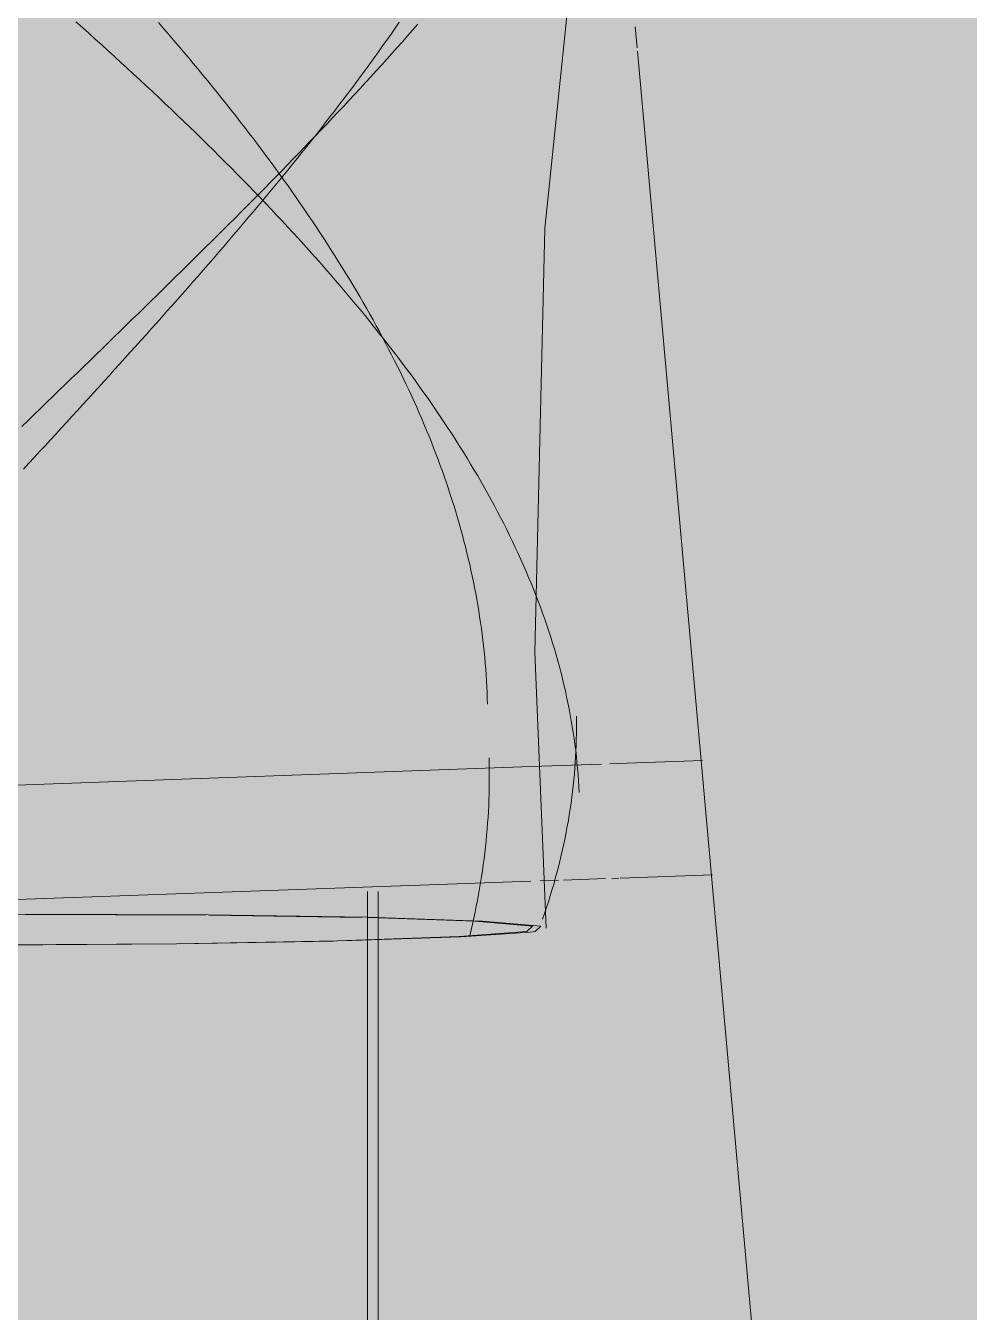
# Model space of a CAD drawing. Header units: inches. Extents: x -2804 to 58974, y -36095 to 66.
# Drawn here: x -2803.5151 to -2803.50911, y 60.03254 to 60.04071 of the extents above; entities that cross this region are included whole.
import ezdxf

# ---------------------------------------------------------------- set-up
doc = ezdxf.new("R2010")
doc.units = ezdxf.units.IN
doc.header["$MEASUREMENT"] = 0
for name, color, linetype, lineweight in [('A-GLAZ-CURT', 52, 'Continuous', 9), ('A-WALL-PATT', 111, 'Continuous', 13), ('L-SITE-WALL', 31, 'Continuous', 13), ('Q-SPCQ', 91, 'Continuous', 9), ('S-BEAM', 12, 'Continuous', 9)]:
    doc.layers.add(name, color=color, linetype=linetype, lineweight=lineweight)

# ---------------------------------------------------------------- blocks, each defined once
blk = doc.blocks.new('FP_9-Entrance - Xcel')
at = {"layer": 'Q-SPCQ'}
for p, q in [((-2803.5147779, 60.040739), (-2803.5147365, 60.040702)), ((-2803.5147365, 60.040702), (-2803.5146953, 60.0406651)), ((-2803.5146953, 60.0406651), (-2803.5146543, 60.0406281)), ((-2803.5146543, 60.0406281), (-2803.5146133, 60.0405911)), ((-2803.5146133, 60.0405911), (-2803.5145725, 60.0405541)), ((-2803.5127047, 60.0406119), (-2803.5127376, 60.0405748)), ((-2803.5145725, 60.0405541), (-2803.5145319, 60.0405171)), ((-2803.5145319, 60.0405171), (-2803.5144914, 60.0404801)), ((-2803.5127708, 60.0405378), (-2803.5128041, 60.0405006)), ((-2803.5127376, 60.0405748), (-2803.5127708, 60.0405378)), ((-2803.5144914, 60.0404801), (-2803.5144511, 60.040443)), ((-2803.5144511, 60.040443), (-2803.5144109, 60.0404059)), ((-2803.5128713, 60.0404264), (-2803.5129052, 60.0403892)), ((-2803.5128376, 60.0404635), (-2803.5128713, 60.0404264)), ((-2803.5128041, 60.0405006), (-2803.5128376, 60.0404635)), ((-2803.5144109, 60.0404059), (-2803.5143709, 60.0403688)), ((-2803.5143709, 60.0403688), (-2803.514331, 60.0403317)), ((-2803.5129393, 60.040352), (-2803.5129736, 60.0403148)), ((-2803.5129052, 60.0403892), (-2803.5129393, 60.040352)), ((-2803.514331, 60.0403317), (-2803.5142913, 60.0402946)), ((-2803.5142913, 60.0402946), (-2803.5142518, 60.0402575)), ((-2803.5130081, 60.0402776), (-2803.5130427, 60.0402404)), ((-2803.5129736, 60.0403148), (-2803.5130081, 60.0402776)), ((-2803.5142518, 60.0402575), (-2803.5142125, 60.0402203)), ((-2803.5142125, 60.0402203), (-2803.5141734, 60.0401831)), ((-2803.5141734, 60.0401831), (-2803.5141344, 60.0401459)), ((-2803.5130775, 60.0402032), (-2803.5131125, 60.0401659)), ((-2803.5130427, 60.0402404), (-2803.5130775, 60.0402032)), ((-2803.5141344, 60.0401459), (-2803.5140956, 60.0401087)), ((-2803.5140956, 60.0401087), (-2803.5140571, 60.0400715)), ((-2803.5131476, 60.0401286), (-2803.5131829, 60.0400913)), ((-2803.5131125, 60.0401659), (-2803.5131476, 60.0401286)), ((-2803.5140571, 60.0400715), (-2803.5140187, 60.0400343)), ((-2803.5140187, 60.0400343), (-2803.5139805, 60.039997)), ((-2803.513254, 60.0400167), (-2803.5132898, 60.0399793)), ((-2803.5132184, 60.040054), (-2803.513254, 60.0400167)), ((-2803.5131829, 60.0400913), (-2803.5132184, 60.040054)), ((-2803.5139805, 60.039997), (-2803.5139425, 60.0399597)), ((-2803.5139425, 60.0399597), (-2803.5139047, 60.0399224)), ((-2803.5133257, 60.0399419), (-2803.5133618, 60.0399045)), ((-2803.5132898, 60.0399793), (-2803.5133257, 60.0399419)), ((-2803.5139047, 60.0399224), (-2803.5138671, 60.0398851)), ((-2803.5138671, 60.0398851), (-2803.5138298, 60.0398478)), ((-2803.513398, 60.0398671), (-2803.5134344, 60.0398297)), ((-2803.5133618, 60.0399045), (-2803.513398, 60.0398671)), ((-2803.5138298, 60.0398478), (-2803.5137926, 60.0398105)), ((-2803.5137926, 60.0398105), (-2803.5137557, 60.0397731)), ((-2803.5137557, 60.0397731), (-2803.513719, 60.0397358)), ((-2803.5134709, 60.0397923), (-2803.5135075, 60.0397548)), ((-2803.5134344, 60.0398297), (-2803.5134709, 60.0397923)), ((-2803.513719, 60.0397358), (-2803.5136825, 60.0396984)), ((-2803.5136825, 60.0396984), (-2803.5136462, 60.039661)), ((-2803.5135442, 60.0397174), (-2803.5135811, 60.0396799)), ((-2803.5135075, 60.0397548), (-2803.5135442, 60.0397174)), ((-2803.5136181, 60.0396424), (-2803.5136552, 60.0396049)), ((-2803.5136462, 60.039661), (-2803.5136102, 60.0396236)), ((-2803.5135811, 60.0396799), (-2803.5136181, 60.0396424)), ((-2803.5136102, 60.0396236), (-2803.5135744, 60.0395862)), ((-2803.5137298, 60.0395298), (-2803.5137672, 60.0394922)), ((-2803.5136925, 60.0395673), (-2803.5137298, 60.0395298)), ((-2803.5136552, 60.0396049), (-2803.5136925, 60.0395673)), ((-2803.5135744, 60.0395862), (-2803.5135388, 60.0395488)), ((-2803.5135388, 60.0395488), (-2803.5135035, 60.0395113)), ((-2803.5138048, 60.0394546), (-2803.5138425, 60.039417)), ((-2803.5137672, 60.0394922), (-2803.5138048, 60.0394546)), ((-2803.5135035, 60.0395113), (-2803.5134684, 60.0394739)), ((-2803.5134684, 60.0394739), (-2803.5134335, 60.0394364)), ((-2803.5138802, 60.0393794), (-2803.5139181, 60.0393418)), ((-2803.5138425, 60.039417), (-2803.5138802, 60.0393794)), ((-2803.5134335, 60.0394364), (-2803.5133989, 60.0393989)), ((-2803.5133989, 60.0393989), (-2803.5133646, 60.0393614)), ((-2803.5133646, 60.0393614), (-2803.5133305, 60.0393239)), ((-2803.513956, 60.0393042), (-2803.513994, 60.0392665)), ((-2803.5139181, 60.0393418), (-2803.513956, 60.0393042)), ((-2803.5133305, 60.0393239), (-2803.5132966, 60.0392864)), ((-2803.5132966, 60.0392864), (-2803.5132631, 60.0392488)), ((-2803.5140321, 60.0392288), (-2803.5140703, 60.0391911)), ((-2803.513994, 60.0392665), (-2803.5140321, 60.0392288)), ((-2803.5132631, 60.0392488), (-2803.5132297, 60.0392113)), ((-2803.5132297, 60.0392113), (-2803.5131967, 60.0391737)), ((-2803.5141086, 60.0391534), (-2803.514147, 60.0391157)), ((-2803.5140703, 60.0391911), (-2803.5141086, 60.0391534)), ((-2803.5131967, 60.0391737), (-2803.5131639, 60.0391362)), ((-2803.5131639, 60.0391362), (-2803.5131314, 60.0390986)), ((-2803.5142239, 60.0390402), (-2803.5142624, 60.0390025)), ((-2803.5141854, 60.039078), (-2803.5142239, 60.0390402)), ((-2803.514147, 60.0391157), (-2803.5141854, 60.039078)), ((-2803.5131314, 60.0390986), (-2803.5130991, 60.039061)), ((-2803.5130991, 60.039061), (-2803.5130672, 60.0390234)), ((-2803.514301, 60.0389647), (-2803.5143397, 60.0389269)), ((-2803.5142624, 60.0390025), (-2803.514301, 60.0389647)), ((-2803.5130672, 60.0390234), (-2803.5130355, 60.0389858)), ((-2803.5130355, 60.0389858), (-2803.5130041, 60.0389481)), ((-2803.5143784, 60.0388891), (-2803.5144172, 60.0388512)), ((-2803.5143397, 60.0389269), (-2803.5143784, 60.0388891)), ((-2803.5130041, 60.0389481), (-2803.5129729, 60.0389105)), ((-2803.5129729, 60.0389105), (-2803.5129421, 60.0388728)), ((-2803.5129421, 60.0388728), (-2803.5129116, 60.0388352)), ((-2803.514456, 60.0388134), (-2803.5144949, 60.0387756)), ((-2803.5144172, 60.0388512), (-2803.514456, 60.0388134)), ((-2803.5129116, 60.0388352), (-2803.5128813, 60.0387975)), ((-2803.5128813, 60.0387975), (-2803.5128513, 60.0387598)), ((-2803.5145338, 60.0387377), (-2803.5145727, 60.0386998)), ((-2803.5144949, 60.0387756), (-2803.5145338, 60.0387377)), ((-2803.5128513, 60.0387598), (-2803.5128216, 60.0387221)), ((-2803.5128216, 60.0387221), (-2803.5127923, 60.0386844)), ((-2803.5146117, 60.0386619), (-2803.5146507, 60.038624)), ((-2803.5145727, 60.0386998), (-2803.5146117, 60.0386619)), ((-2803.5147288, 60.0385481), (-2803.5147679, 60.0385102)), ((-2803.5146897, 60.0385861), (-2803.5147288, 60.0385481)), ((-2803.5146507, 60.038624), (-2803.5146897, 60.0385861)), ((-2803.514807, 60.0384722), (-2803.5148461, 60.0384342)), ((-2803.5147679, 60.0385102), (-2803.514807, 60.0384722)), ((-2803.5148852, 60.0383962), (-2803.5149243, 60.0383582)), ((-2803.5148461, 60.0384342), (-2803.5148852, 60.0383962)), ((-2803.5149635, 60.0383202), (-2803.5150026, 60.0382822)), ((-2803.5149243, 60.0383582), (-2803.5149635, 60.0383202)), ((-2803.5150417, 60.0382441), (-2803.5150808, 60.0382061)), ((-2803.5150026, 60.0382822), (-2803.5150417, 60.0382441)), ((-2803.5150808, 60.0382061), (-2803.51512, 60.038168))]:
    blk.add_line(p, q, dxfattribs=at)
blk = doc.blocks.new('FP_10-Entrance - Xcel')
at = {"layer": 'Q-SPCQ'}
for p, q in [((-2803.5126396, 60.0406858), (-2803.512672, 60.0406489)), ((-2803.5126074, 60.0407227), (-2803.5126396, 60.0406858)), ((-2803.512672, 60.0406489), (-2803.5127046, 60.0406119)), ((-2803.5127922, 60.0386844), (-2803.5127632, 60.0386468)), ((-2803.5127632, 60.0386468), (-2803.5127344, 60.0386091)), ((-2803.5127344, 60.0386091), (-2803.512706, 60.0385715)), ((-2803.512706, 60.0385715), (-2803.5126779, 60.0385338)), ((-2803.5126779, 60.0385338), (-2803.5126501, 60.0384961)), ((-2803.5126501, 60.0384961), (-2803.5126226, 60.0384584)), ((-2803.5126226, 60.0384584), (-2803.5125955, 60.0384207)), ((-2803.5125955, 60.0384207), (-2803.5125686, 60.038383)), ((-2803.5125686, 60.038383), (-2803.5125421, 60.0383453)), ((-2803.5125421, 60.0383453), (-2803.5125158, 60.0383076)), ((-2803.5125158, 60.0383076), (-2803.5124899, 60.0382699)), ((-2803.5124899, 60.0382699), (-2803.5124644, 60.0382321)), ((-2803.5124644, 60.0382321), (-2803.5124391, 60.0381944)), ((-2803.5124391, 60.0381944), (-2803.5124142, 60.0381566)), ((-2803.5124142, 60.0381566), (-2803.5123896, 60.0381189)), ((-2803.5123896, 60.0381189), (-2803.5123654, 60.0380811)), ((-2803.5123654, 60.0380811), (-2803.5123414, 60.0380433)), ((-2803.5123414, 60.0380433), (-2803.5123179, 60.0380055)), ((-2803.5123179, 60.0380055), (-2803.5122946, 60.0379677)), ((-2803.5122946, 60.0379677), (-2803.5122717, 60.0379299)), ((-2803.5122717, 60.0379299), (-2803.5122491, 60.0378921)), ((-2803.5122491, 60.0378921), (-2803.5122269, 60.0378543)), ((-2803.5122269, 60.0378543), (-2803.512205, 60.0378165)), ((-2803.512205, 60.0378165), (-2803.5121835, 60.0377787)), ((-2803.5121835, 60.0377787), (-2803.5121623, 60.0377408)), ((-2803.5121623, 60.0377408), (-2803.5121415, 60.037703)), ((-2803.5121415, 60.037703), (-2803.512121, 60.0376652)), ((-2803.512121, 60.0376652), (-2803.5121009, 60.0376273)), ((-2803.5121009, 60.0376273), (-2803.5120812, 60.0375895)), ((-2803.5120812, 60.0375895), (-2803.5120618, 60.0375516)), ((-2803.5120618, 60.0375516), (-2803.5120427, 60.0375137)), ((-2803.5120427, 60.0375137), (-2803.5120241, 60.0374759)), ((-2803.5120241, 60.0374759), (-2803.5120057, 60.037438)), ((-2803.5120057, 60.037438), (-2803.5119878, 60.0374001)), ((-2803.5119878, 60.0374001), (-2803.5119702, 60.0373622)), ((-2803.5119702, 60.0373622), (-2803.511953, 60.0373243)), ((-2803.511953, 60.0373243), (-2803.5119361, 60.0372864)), ((-2803.5119361, 60.0372864), (-2803.5119197, 60.0372485)), ((-2803.5119197, 60.0372485), (-2803.5119036, 60.0372106)), ((-2803.5119036, 60.0372106), (-2803.5118878, 60.0371727)), ((-2803.5118878, 60.0371727), (-2803.5118725, 60.0371348)), ((-2803.5118725, 60.0371348), (-2803.5118575, 60.0370969)), ((-2803.5118575, 60.0370969), (-2803.5118429, 60.037059)), ((-2803.5118429, 60.037059), (-2803.5118287, 60.0370211)), ((-2803.5118287, 60.0370211), (-2803.5118149, 60.0369832)), ((-2803.5118149, 60.0369832), (-2803.5118014, 60.0369452)), ((-2803.5118014, 60.0369452), (-2803.5117884, 60.0369073)), ((-2803.5117884, 60.0369073), (-2803.5117757, 60.0368694)), ((-2803.5117757, 60.0368694), (-2803.5117634, 60.0368314)), ((-2803.5117634, 60.0368314), (-2803.5117515, 60.0367935)), ((-2803.5117515, 60.0367935), (-2803.51174, 60.0367556)), ((-2803.51174, 60.0367556), (-2803.5117288, 60.0367176)), ((-2803.5117288, 60.0367176), (-2803.5117181, 60.0366797)), ((-2803.5117181, 60.0366797), (-2803.5117077, 60.0366418)), ((-2803.5117077, 60.0366418), (-2803.5116978, 60.0366038)), ((-2803.5116978, 60.0366038), (-2803.5116882, 60.0365659)), ((-2803.5116882, 60.0365659), (-2803.5116791, 60.0365279)), ((-2803.5116791, 60.0365279), (-2803.5116703, 60.03649)), ((-2803.5116703, 60.03649), (-2803.5116619, 60.036452)), ((-2803.5116619, 60.036452), (-2803.511654, 60.0364141)), ((-2803.511654, 60.0364141), (-2803.5116464, 60.0363761)), ((-2803.5116464, 60.0363761), (-2803.5116392, 60.0363382)), ((-2803.5116392, 60.0363382), (-2803.5116325, 60.0363002)), ((-2803.5116325, 60.0363002), (-2803.5116261, 60.0362623)), ((-2803.5116261, 60.0362623), (-2803.5116201, 60.0362243)), ((-2803.5116001, 60.036329), (-2803.5115997, 60.0362922)), ((-2803.5115997, 60.0362922), (-2803.5115996, 60.0362554)), ((-2803.5116201, 60.0362243), (-2803.5116146, 60.0361864)), ((-2803.5116146, 60.0361864), (-2803.5116094, 60.0361485)), ((-2803.5116007, 60.0361818), (-2803.5116018, 60.036145)), ((-2803.5116, 60.0362186), (-2803.5116007, 60.0361818)), ((-2803.5115996, 60.0362554), (-2803.5116, 60.0362186)), ((-2803.5116094, 60.0361485), (-2803.5116047, 60.0361105)), ((-2803.5116033, 60.0361082), (-2803.5116051, 60.0360714)), ((-2803.5116047, 60.0361105), (-2803.5116003, 60.0360726)), ((-2803.5116018, 60.036145), (-2803.5116033, 60.0361082)), ((-2803.5116074, 60.0360346), (-2803.51161, 60.0359978)), ((-2803.5116051, 60.0360714), (-2803.5116074, 60.0360346)), ((-2803.5116003, 60.0360726), (-2803.5115964, 60.0360346)), ((-2803.5115964, 60.0360346), (-2803.5115929, 60.0359967)), ((-2803.5116131, 60.035961), (-2803.5116165, 60.0359242)), ((-2803.51161, 60.0359978), (-2803.5116131, 60.035961)), ((-2803.5115929, 60.0359967), (-2803.5115898, 60.0359587)), ((-2803.5115898, 60.0359587), (-2803.5115871, 60.0359208)), ((-2803.5116245, 60.0358505), (-2803.5116291, 60.0358137)), ((-2803.5116203, 60.0358874), (-2803.5116245, 60.0358505)), ((-2803.5116165, 60.0359242), (-2803.5116203, 60.0358874)), ((-2803.5115871, 60.0359208), (-2803.5115848, 60.0358829)), ((-2803.5115848, 60.0358829), (-2803.5115829, 60.0358449)), ((-2803.511634, 60.0357769), (-2803.5116394, 60.0357401)), ((-2803.5116291, 60.0358137), (-2803.511634, 60.0357769)), ((-2803.5116451, 60.0357032), (-2803.5116513, 60.0356664)), ((-2803.5116394, 60.0357401), (-2803.5116451, 60.0357032)), ((-2803.5116578, 60.0356296), (-2803.5116647, 60.0355927)), ((-2803.5116513, 60.0356664), (-2803.5116578, 60.0356296)), ((-2803.511672, 60.0355559), (-2803.5116797, 60.035519)), ((-2803.5116647, 60.0355927), (-2803.511672, 60.0355559)), ((-2803.5116962, 60.0354454), (-2803.511705, 60.0354085)), ((-2803.5116877, 60.0354822), (-2803.5116962, 60.0354454)), ((-2803.5116797, 60.035519), (-2803.5116877, 60.0354822)), ((-2803.5117143, 60.0353716), (-2803.5117239, 60.0353348)), ((-2803.511705, 60.0354085), (-2803.5117143, 60.0353716)), ((-2803.5117339, 60.0352979), (-2803.5117443, 60.0352611)), ((-2803.5117239, 60.0353348), (-2803.5117339, 60.0352979)), ((-2803.5117551, 60.0352242), (-2803.5117662, 60.0351873)), ((-2803.5117443, 60.0352611), (-2803.5117551, 60.0352242)), ((-2803.5117897, 60.0351136), (-2803.5118021, 60.0350767)), ((-2803.5117778, 60.0351505), (-2803.5117897, 60.0351136)), ((-2803.5117662, 60.0351873), (-2803.5117778, 60.0351505)), ((-2803.5118021, 60.0350767), (-2803.5118148, 60.0350398))]:
    blk.add_line(p, q, dxfattribs=at)
blk.add_polyline3d([(-2803.5110328, 60.044752, 0), (-2803.5115226, 60.0421036, 0), (-2803.5118006, 60.0394257, 0), (-2803.511865, 60.0367349, 0), (-2803.5117918, 60.0349822, 0)], dxfattribs=at)
blk = doc.blocks.new('FP_12-Entrance - Xcel')
at = {"layer": 'Q-SPCQ'}
for p, q in [((-2803.5142527, 60.0407333), (-2803.5142206, 60.0406962)), ((-2803.5142206, 60.0406962), (-2803.5141888, 60.0406591)), ((-2803.5127509, 60.0406975), (-2803.5127771, 60.0406598)), ((-2803.512725, 60.0407351), (-2803.5127509, 60.0406975)), ((-2803.5141888, 60.0406591), (-2803.5141571, 60.040622)), ((-2803.5141571, 60.040622), (-2803.5141256, 60.0405849)), ((-2803.5128035, 60.0406222), (-2803.5128301, 60.0405846)), ((-2803.5127771, 60.0406598), (-2803.5128035, 60.0406222)), ((-2803.5141256, 60.0405849), (-2803.5140943, 60.0405478)), ((-2803.5140943, 60.0405478), (-2803.5140632, 60.0405108)), ((-2803.5140632, 60.0405108), (-2803.5140322, 60.0404737)), ((-2803.512884, 60.0405094), (-2803.5129112, 60.0404718)), ((-2803.5128569, 60.040547), (-2803.512884, 60.0405094)), ((-2803.5128301, 60.0405846), (-2803.5128569, 60.040547)), ((-2803.5140322, 60.0404737), (-2803.5140015, 60.0404366)), ((-2803.5140015, 60.0404366), (-2803.513971, 60.0403995)), ((-2803.5129386, 60.0404342), (-2803.5129663, 60.0403966)), ((-2803.5129112, 60.0404718), (-2803.5129386, 60.0404342)), ((-2803.513971, 60.0403995), (-2803.5139407, 60.0403625)), ((-2803.5139407, 60.0403625), (-2803.5139105, 60.0403254)), ((-2803.5129941, 60.040359), (-2803.5130221, 60.0403214)), ((-2803.5129663, 60.0403966), (-2803.5129941, 60.040359)), ((-2803.5139105, 60.0403254), (-2803.5138806, 60.0402884)), ((-2803.5138806, 60.0402884), (-2803.5138509, 60.0402513)), ((-2803.5130503, 60.0402839), (-2803.5130788, 60.0402463)), ((-2803.5130221, 60.0403214), (-2803.5130503, 60.0402839)), ((-2803.5138509, 60.0402513), (-2803.5138214, 60.0402142)), ((-2803.5138214, 60.0402142), (-2803.5137921, 60.0401772)), ((-2803.5131073, 60.0402088), (-2803.5131361, 60.0401712)), ((-2803.5130788, 60.0402463), (-2803.5131073, 60.0402088)), ((-2803.5137921, 60.0401772), (-2803.513763, 60.0401402)), ((-2803.513763, 60.0401402), (-2803.5137341, 60.0401031)), ((-2803.5137341, 60.0401031), (-2803.5137054, 60.0400661)), ((-2803.5131651, 60.0401337), (-2803.5131942, 60.0400962)), ((-2803.5131361, 60.0401712), (-2803.5131651, 60.0401337)), ((-2803.5137054, 60.0400661), (-2803.513677, 60.040029)), ((-2803.513677, 60.040029), (-2803.5136488, 60.039992)), ((-2803.5132529, 60.0400211), (-2803.5132826, 60.0399836)), ((-2803.5132235, 60.0400586), (-2803.5132529, 60.0400211)), ((-2803.5131942, 60.0400962), (-2803.5132235, 60.0400586)), ((-2803.5136488, 60.039992), (-2803.5136208, 60.039955)), ((-2803.5136208, 60.039955), (-2803.513593, 60.0399179)), ((-2803.5133124, 60.0399461), (-2803.5133423, 60.0399087)), ((-2803.5132826, 60.0399836), (-2803.5133124, 60.0399461)), ((-2803.513593, 60.0399179), (-2803.5135654, 60.0398809)), ((-2803.5135654, 60.0398809), (-2803.5135381, 60.0398439)), ((-2803.5133724, 60.0398712), (-2803.5134027, 60.0398337)), ((-2803.5133423, 60.0399087), (-2803.5133724, 60.0398712)), ((-2803.5135381, 60.0398439), (-2803.513511, 60.0398069)), ((-2803.513511, 60.0398069), (-2803.5134841, 60.0397699)), ((-2803.5134841, 60.0397699), (-2803.5134575, 60.0397328)), ((-2803.5134331, 60.0397962), (-2803.5134636, 60.0397588)), ((-2803.5134027, 60.0398337), (-2803.5134331, 60.0397962)), ((-2803.5134943, 60.0397214), (-2803.5135252, 60.0396839)), ((-2803.5134636, 60.0397588), (-2803.5134943, 60.0397214)), ((-2803.5134575, 60.0397328), (-2803.513431, 60.0396958)), ((-2803.513431, 60.0396958), (-2803.5134049, 60.0396588)), ((-2803.5135872, 60.0396091), (-2803.5136185, 60.0395717)), ((-2803.5135561, 60.0396465), (-2803.5135872, 60.0396091)), ((-2803.5135252, 60.0396839), (-2803.5135561, 60.0396465)), ((-2803.5134049, 60.0396588), (-2803.5133789, 60.0396218)), ((-2803.5133789, 60.0396218), (-2803.5133532, 60.0395848)), ((-2803.5136498, 60.0395343), (-2803.5136813, 60.0394969)), ((-2803.5136185, 60.0395717), (-2803.5136498, 60.0395343)), ((-2803.5133532, 60.0395848), (-2803.5133278, 60.0395478)), ((-2803.5133278, 60.0395478), (-2803.5133025, 60.0395108)), ((-2803.5137129, 60.0394595), (-2803.5137447, 60.0394221)), ((-2803.5136813, 60.0394969), (-2803.5137129, 60.0394595)), ((-2803.5133025, 60.0395108), (-2803.5132775, 60.0394738)), ((-2803.5132775, 60.0394738), (-2803.5132528, 60.0394368)), ((-2803.5137765, 60.0393848), (-2803.5138085, 60.0393474)), ((-2803.5137447, 60.0394221), (-2803.5137765, 60.0393848)), ((-2803.5132528, 60.0394368), (-2803.5132283, 60.0393998)), ((-2803.5132283, 60.0393998), (-2803.5132041, 60.0393628)), ((-2803.5132041, 60.0393628), (-2803.5131801, 60.0393258)), ((-2803.5138405, 60.0393101), (-2803.5138727, 60.0392728)), ((-2803.5138085, 60.0393474), (-2803.5138405, 60.0393101)), ((-2803.5131801, 60.0393258), (-2803.5131563, 60.0392889)), ((-2803.5131563, 60.0392889), (-2803.5131328, 60.0392519)), ((-2803.5139374, 60.0391981), (-2803.5139698, 60.0391608)), ((-2803.513905, 60.0392354), (-2803.5139374, 60.0391981)), ((-2803.5138727, 60.0392728), (-2803.513905, 60.0392354)), ((-2803.5131328, 60.0392519), (-2803.5131096, 60.0392149)), ((-2803.5131096, 60.0392149), (-2803.5130866, 60.0391779)), ((-2803.5140024, 60.0391235), (-2803.514035, 60.0390862)), ((-2803.5139698, 60.0391608), (-2803.5140024, 60.0391235)), ((-2803.5130866, 60.0391779), (-2803.5130638, 60.0391409)), ((-2803.5130638, 60.0391409), (-2803.5130413, 60.0391039)), ((-2803.5140678, 60.0390489), (-2803.5141006, 60.0390117)), ((-2803.514035, 60.0390862), (-2803.5140678, 60.0390489)), ((-2803.5130413, 60.0391039), (-2803.5130191, 60.039067)), ((-2803.5130191, 60.039067), (-2803.5129972, 60.03903)), ((-2803.5141335, 60.0389744), (-2803.5141665, 60.0389372)), ((-2803.5141006, 60.0390117), (-2803.5141335, 60.0389744)), ((-2803.5129972, 60.03903), (-2803.5129754, 60.038993)), ((-2803.5129754, 60.038993), (-2803.512954, 60.038956)), ((-2803.512954, 60.038956), (-2803.5129328, 60.0389191)), ((-2803.5141995, 60.0388999), (-2803.5142327, 60.0388627)), ((-2803.5141665, 60.0389372), (-2803.5141995, 60.0388999)), ((-2803.5129328, 60.0389191), (-2803.5129119, 60.0388821)), ((-2803.5129119, 60.0388821), (-2803.5128912, 60.0388451)), ((-2803.5142659, 60.0388255), (-2803.5142991, 60.0387883)), ((-2803.5142327, 60.0388627), (-2803.5142659, 60.0388255)), ((-2803.5128912, 60.0388451), (-2803.5128709, 60.0388082)), ((-2803.5128709, 60.0388082), (-2803.5128507, 60.0387712)), ((-2803.5143659, 60.0387139), (-2803.5143993, 60.0386767)), ((-2803.5143325, 60.038751), (-2803.5143659, 60.0387139)), ((-2803.5142991, 60.0387883), (-2803.5143325, 60.038751)), ((-2803.5128507, 60.0387712), (-2803.5128309, 60.0387342)), ((-2803.5128309, 60.0387342), (-2803.5128113, 60.0386973)), ((-2803.5144328, 60.0386395), (-2803.5144664, 60.0386023)), ((-2803.5143993, 60.0386767), (-2803.5144328, 60.0386395)), ((-2803.5128113, 60.0386973), (-2803.512792, 60.0386603)), ((-2803.512792, 60.0386603), (-2803.512773, 60.0386233)), ((-2803.5144999, 60.0385652), (-2803.5145336, 60.038528)), ((-2803.5144664, 60.0386023), (-2803.5144999, 60.0385652)), ((-2803.512773, 60.0386233), (-2803.5127542, 60.0385864)), ((-2803.5127542, 60.0385864), (-2803.5127357, 60.0385494)), ((-2803.5127357, 60.0385494), (-2803.5127175, 60.0385125)), ((-2803.5145673, 60.0384909), (-2803.514601, 60.0384538)), ((-2803.5145336, 60.038528), (-2803.5145673, 60.0384909)), ((-2803.5127175, 60.0385125), (-2803.5126996, 60.0384755)), ((-2803.5126996, 60.0384755), (-2803.5126819, 60.0384385)), ((-2803.5146348, 60.0384167), (-2803.5146685, 60.0383796)), ((-2803.514601, 60.0384538), (-2803.5146348, 60.0384167)), ((-2803.5126819, 60.0384385), (-2803.5126645, 60.0384016)), ((-2803.5126645, 60.0384016), (-2803.5126474, 60.0383646)), ((-2803.5147362, 60.0383054), (-2803.5147701, 60.0382683)), ((-2803.5147024, 60.0383425), (-2803.5147362, 60.0383054)), ((-2803.5146685, 60.0383796), (-2803.5147024, 60.0383425)), ((-2803.5126474, 60.0383646), (-2803.5126306, 60.0383277)), ((-2803.5126306, 60.0383277), (-2803.5126141, 60.0382907)), ((-2803.514804, 60.0382312), (-2803.5148379, 60.0381942)), ((-2803.5147701, 60.0382683), (-2803.514804, 60.0382312)), ((-2803.5126141, 60.0382907), (-2803.5125978, 60.0382538)), ((-2803.5125978, 60.0382538), (-2803.5125819, 60.0382168)), ((-2803.5148718, 60.0381571), (-2803.5149058, 60.0381201)), ((-2803.5148379, 60.0381942), (-2803.5148718, 60.0381571)), ((-2803.5125819, 60.0382168), (-2803.5125662, 60.0381799)), ((-2803.5125662, 60.0381799), (-2803.5125508, 60.0381429)), ((-2803.5125508, 60.0381429), (-2803.5125357, 60.038106)), ((-2803.5149397, 60.0380831), (-2803.5149737, 60.0380461)), ((-2803.5149058, 60.0381201), (-2803.5149397, 60.0380831)), ((-2803.5125357, 60.038106), (-2803.5125209, 60.038069)), ((-2803.5125209, 60.038069), (-2803.5125063, 60.0380321)), ((-2803.5150076, 60.038009), (-2803.5150416, 60.037972)), ((-2803.5149737, 60.0380461), (-2803.5150076, 60.038009)), ((-2803.5125063, 60.0380321), (-2803.5124921, 60.0379951)), ((-2803.5124921, 60.0379951), (-2803.5124782, 60.0379581)), ((-2803.5150755, 60.0379351), (-2803.5151095, 60.0378981)), ((-2803.5150416, 60.037972), (-2803.5150755, 60.0379351)), ((-2803.5124782, 60.0379581), (-2803.5124645, 60.0379212)), ((-2803.5124645, 60.0379212), (-2803.5124511, 60.0378842)), ((-2803.5124511, 60.0378842), (-2803.5124381, 60.0378473)), ((-2803.5124381, 60.0378473), (-2803.5124253, 60.0378103)), ((-2803.5124253, 60.0378103), (-2803.5124128, 60.0377734)), ((-2803.5124128, 60.0377734), (-2803.5124006, 60.0377364)), ((-2803.5124006, 60.0377364), (-2803.5123887, 60.0376995)), ((-2803.5123887, 60.0376995), (-2803.5123771, 60.0376625)), ((-2803.5123771, 60.0376625), (-2803.5123658, 60.0376256)), ((-2803.5123658, 60.0376256), (-2803.5123548, 60.0375886)), ((-2803.5123548, 60.0375886), (-2803.5123441, 60.0375517)), ((-2803.5123441, 60.0375517), (-2803.5123337, 60.0375147)), ((-2803.5123337, 60.0375147), (-2803.5123236, 60.0374778)), ((-2803.5123236, 60.0374778), (-2803.5123138, 60.0374408)), ((-2803.5123138, 60.0374408), (-2803.5123043, 60.0374039)), ((-2803.5123043, 60.0374039), (-2803.5122952, 60.0373669)), ((-2803.5122952, 60.0373669), (-2803.5122863, 60.03733)), ((-2803.5122863, 60.03733), (-2803.5122777, 60.037293)), ((-2803.5122777, 60.037293), (-2803.5122694, 60.0372561)), ((-2803.5122694, 60.0372561), (-2803.5122614, 60.0372191)), ((-2803.5122614, 60.0372191), (-2803.5122538, 60.0371822)), ((-2803.5122538, 60.0371822), (-2803.5122464, 60.0371452)), ((-2803.5122464, 60.0371452), (-2803.5122394, 60.0371083)), ((-2803.5122394, 60.0371083), (-2803.5122326, 60.0370713)), ((-2803.5122326, 60.0370713), (-2803.5122262, 60.0370343)), ((-2803.5122262, 60.0370343), (-2803.5122201, 60.0369974)), ((-2803.5122201, 60.0369974), (-2803.5122143, 60.0369604)), ((-2803.5122143, 60.0369604), (-2803.5122088, 60.0369235)), ((-2803.5122088, 60.0369235), (-2803.5122036, 60.0368865)), ((-2803.5122036, 60.0368865), (-2803.5121987, 60.0368495)), ((-2803.5121987, 60.0368495), (-2803.5121942, 60.0368126)), ((-2803.5121942, 60.0368126), (-2803.5121899, 60.0367756)), ((-2803.5121899, 60.0367756), (-2803.512186, 60.0367387)), ((-2803.512186, 60.0367387), (-2803.5121824, 60.0367017)), ((-2803.5121824, 60.0367017), (-2803.512179, 60.0366647)), ((-2803.512179, 60.0366647), (-2803.512176, 60.0366278)), ((-2803.512176, 60.0366278), (-2803.5121734, 60.0365908)), ((-2803.5121734, 60.0365908), (-2803.512171, 60.0365538)), ((-2803.512171, 60.0365538), (-2803.512169, 60.0365169)), ((-2803.512169, 60.0365169), (-2803.5121672, 60.0364799)), ((-2803.5121672, 60.0364799), (-2803.5121658, 60.0364429)), ((-2803.5121658, 60.0364429), (-2803.5121647, 60.0364059)), ((-2803.5121545, 60.0360637), (-2803.5121536, 60.036026)), ((-2803.5121536, 60.036026), (-2803.512153, 60.0359883)), ((-2803.512153, 60.0359883), (-2803.5121529, 60.0359506)), ((-2803.5121529, 60.0359506), (-2803.512153, 60.0359129)), ((-2803.5121535, 60.0358752), (-2803.5121543, 60.0358375)), ((-2803.512153, 60.0359129), (-2803.5121535, 60.0358752)), ((-2803.5121555, 60.0357998), (-2803.512157, 60.0357622)), ((-2803.5121543, 60.0358375), (-2803.5121555, 60.0357998)), ((-2803.5121611, 60.0356868), (-2803.5121636, 60.0356491)), ((-2803.5121589, 60.0357245), (-2803.5121611, 60.0356868)), ((-2803.512157, 60.0357622), (-2803.5121589, 60.0357245)), ((-2803.5121665, 60.0356114), (-2803.5121698, 60.0355738)), ((-2803.5121636, 60.0356491), (-2803.5121665, 60.0356114)), ((-2803.5121733, 60.0355361), (-2803.5121773, 60.0354984)), ((-2803.5121698, 60.0355738), (-2803.5121733, 60.0355361)), ((-2803.5121815, 60.0354608), (-2803.5121861, 60.0354231)), ((-2803.5121773, 60.0354984), (-2803.5121815, 60.0354608)), ((-2803.5121911, 60.0353854), (-2803.5121964, 60.0353478)), ((-2803.5121861, 60.0354231), (-2803.5121911, 60.0353854)), ((-2803.5122021, 60.0353101), (-2803.5122081, 60.0352725)), ((-2803.5121964, 60.0353478), (-2803.5122021, 60.0353101)), ((-2803.5122211, 60.0351972), (-2803.5122281, 60.0351596)), ((-2803.5122144, 60.0352349), (-2803.5122211, 60.0351972)), ((-2803.5122081, 60.0352725), (-2803.5122144, 60.0352349)), ((-2803.5122355, 60.035122), (-2803.5122432, 60.0350843)), ((-2803.5122281, 60.0351596), (-2803.5122355, 60.035122)), ((-2803.5122513, 60.0350467), (-2803.5122597, 60.0350091)), ((-2803.5122432, 60.0350843), (-2803.5122513, 60.0350467)), ((-2803.5122684, 60.0349715), (-2803.5122775, 60.0349339)), ((-2803.5122597, 60.0350091), (-2803.5122684, 60.0349715))]:
    blk.add_line(p, q, dxfattribs=at)
blk = doc.blocks.new('FP_21-Entrance - Xcel')
at = {"layer": 'A-WALL-PATT', "lineweight": 9}
for p, q in [((-2803.5129272, 60.0352158), (-2803.5129272, 60.0350507)), ((-2803.5128589, 60.0350519), (-2803.5128589, 60.0352148)), ((-2803.5129272, 60.0350507), (-2803.5129272, 60.0156301)), ((-2803.5128589, 60.0156312), (-2803.5128589, 60.0350519))]:
    blk.add_line(p, q, dxfattribs=at)

msp = doc.modelspace()

# ---------------------------------------------------------------- hatches: boundary and pattern name
at = {"layer": 'A-GLAZ-CURT', "lineweight": 5, "transparency": 33554458}
msp.add_hatch(color=256, dxfattribs=at).paths.add_polyline_path([(-2803.5433207, 59.8676463), (-2803.4882939, 59.8723479), (-2803.4882939, 60.0792323), (-2803.5433207, 60.0821506), (-2803.5433207, 59.8722578)], flags=0)
at = {"layer": 'S-BEAM', "lineweight": 5}
h = msp.add_hatch(color=256, dxfattribs=at)
h.paths.add_polyline_path([(-2803.5025678, 59.9754603), (-2803.5026139, 59.9759741), (-2803.5054059, 59.9759292), (-2803.5053699, 59.9755286)], flags=0)
h.paths.add_polyline_path([(-2803.506352, 59.9864566), (-2803.5035565, 59.9864819), (-2803.5036713, 59.9877626), (-2803.5064659, 59.9877241), (-2803.5063734, 59.986695)], flags=0)
h.paths.add_polyline_path([(-2803.5065064, 59.9881752), (-2803.5037103, 59.9881973), (-2803.5038017, 59.9892156), (-2803.5065946, 59.9891564), (-2803.5065252, 59.9883845)], flags=0)
h.paths.add_polyline_path([(-2803.5066847, 59.9901599), (-2803.5038879, 59.9901774), (-2803.5089788, 60.0469333), (-2803.5092332, 60.0469213), (-2803.510432, 60.0452659), (-2803.5105575, 60.044896), (-2803.5111988, 60.0403919), (-2803.5066853, 59.9901657)], flags=0)
h.paths.add_polyline_path([(-2803.5129467, 60.0911694), (-2803.5130665, 60.092505), (-2803.51416, 60.0924034), (-2803.5147674, 60.0912799)], flags=0)
h.paths.add_polyline_path([(-2803.515001, 60.0912941), (-2803.514414, 60.0923798), (-2803.5158586, 60.0922456), (-2803.5157773, 60.0913413)], flags=0)
msp.add_hatch(color=256, dxfattribs=at).paths.add_polyline_path([(-2803.5112131, 60.0405512), (-2803.5104812, 60.0451289), (-2803.51033, 60.0455023), (-2803.510017, 60.0458762), (-2803.5092332, 60.0469213), (-2803.5093319, 60.0469167), (-2803.510545, 60.0451921), (-2803.510611, 60.044896), (-2803.511227, 60.0407055), (-2803.5112151, 60.0405738)], flags=0)
h = msp.add_hatch(color=256, dxfattribs=at)
h.paths.add_polyline_path([(-2803.5854549, 60.0326775), (-2803.5854438, 60.0326779), (-2803.5854549, 60.0327955)], flags=0)
h.paths.add_polyline_path([(-2803.5732917, 60.033108), (-2803.5520594, 60.0338594), (-2803.5520594, 60.0345577), (-2803.5732917, 60.0337907)], flags=0)
h.paths.add_polyline_path([(-2803.5417146, 60.0342255), (-2803.5180225, 60.0351049), (-2803.5180597, 60.0351219), (-2803.5180746, 60.0351392), (-2803.5180753, 60.0357852), (-2803.5417146, 60.0349314)], flags=0)
h.paths.add_polyline_path([(-2803.5113215, 60.0353012), (-2803.510735, 60.0353219), (-2803.5108002, 60.036048), (-2803.5113365, 60.0360287)], flags=0)
h.paths.add_polyline_path([(-2803.4978966, 60.0357763), (-2803.4899908, 60.0360561), (-2803.4899908, 60.0367997), (-2803.4978966, 60.0365141)], flags=0)
h.paths.add_polyline_path([(-2803.4797829, 60.0364174), (-2803.4699614, 60.036765), (-2803.4695877, 60.0375367), (-2803.4797829, 60.0371684)], flags=0)
h.paths.add_polyline_path([(-2803.4694728, 60.0367823), (-2803.4480637, 60.03754), (-2803.4485156, 60.0382978), (-2803.4690877, 60.0375548), (-2803.4694256, 60.036877)], flags=0)
h.paths.add_polyline_path([(-2803.4475712, 60.0375574), (-2803.4446068, 60.0376623), (-2803.4446068, 60.038439), (-2803.44799, 60.0383168)], flags=0)
h = msp.add_hatch(color=256, dxfattribs=at)
h.paths.add_polyline_path([(-2803.5180218, 60.0351409), (-2803.5180595, 60.0351392), (-2803.5180225, 60.0351409)], flags=0)
h.paths.add_polyline_path([(-2803.5176818, 60.0350761), (-2803.5144339, 60.0352272), (-2803.5169286, 60.0351966), (-2803.5180221, 60.0351219), (-2803.5180181, 60.0351046), (-2803.5178139, 60.0350873)], flags=0)
h.paths.add_polyline_path([(-2803.5113923, 60.0352987), (-2803.5113922, 60.0352987), (-2803.5114022, 60.0360263)], flags=0)
h.paths.add_polyline_path([(-2803.5113745, 60.0352993), (-2803.5113215, 60.0353012), (-2803.5113714, 60.0360274), (-2803.5113895, 60.0360267)], flags=0)
h = msp.add_hatch(color=256, dxfattribs=at)
h.paths.add_polyline_path([(-2803.5180218, 60.0351409), (-2803.5168211, 60.0352005), (-2803.5113923, 60.0352987), (-2803.5114414, 60.0360249), (-2803.5180089, 60.0357876), (-2803.5180213, 60.0351645)], flags=0)
h.paths.add_polyline_path([(-2803.5113922, 60.0352987), (-2803.5113745, 60.0352993), (-2803.5114016, 60.0360263)], flags=0)

# ---------------------------------------------------------------- linework, layer by layer
at = {"layer": 'L-SITE-WALL'}
for p, q in [((-2803.5118892, 60.035281), (-2803.5126526, 60.035254)), ((-2803.5117135, 60.0352873), (-2803.5118309, 60.0352831)), ((-2803.5114154, 60.0352978), (-2803.5116825, 60.0352884)), ((-2803.5113305, 60.0353008), (-2803.5113747, 60.0352992)), ((-2803.5107352, 60.0353219), (-2803.5113217, 60.0353011)), ((-2803.5126574, 60.0352539), (-2803.5159139, 60.0351386))]:
    msp.add_line(p, q, dxfattribs=at)
at = {"layer": 'Q-SPCQ'}
for p, q in [((-2803.5150952, 60.0350701), (-2803.5139551, 60.0350664)), ((-2803.5139334, 60.0350662), (-2803.5129635, 60.0350514)), ((-2803.5118934, 60.0349581), (-2803.5122999, 60.0349292)), ((-2803.5141385, 60.0348826), (-2803.5152866, 60.0348747)), ((-2803.5131441, 60.0349002), (-2803.5141227, 60.0348828)), ((-2803.5123358, 60.0349275), (-2803.5130851, 60.0349017)), ((-2803.5122999, 60.0349292), (-2803.5123358, 60.0349275))]:
    msp.add_line(p, q, dxfattribs=at)
for points in [[(-2803.5185256, 60.034945, 0), (-2803.5185542, 60.0349496, 0), (-2803.518524, 60.0349838, 0), (-2803.5180914, 60.0350167, 0), (-2803.5173075, 60.0350444, 0), (-2803.5162668, 60.0350635, 0), (-2803.5150953, 60.0350717, 0), (-2803.5139353, 60.0350679, 0), (-2803.5129279, 60.0350526, 0)], [(-2803.5129279, 60.0350526, 0), (-2803.5121952, 60.0350277, 0), (-2803.5118253, 60.0349963, 0), (-2803.511862, 60.0349621, 0), (-2803.5118934, 60.0349581, 0)], [(-2803.5129207, 60.0350504, 0), (-2803.5122422, 60.0350269, 0), (-2803.511878, 60.0349959, 0)], [(-2803.511878, 60.0349959, 0), (-2803.5119142, 60.0349622, 0), (-2803.5123451, 60.0349299, 0), (-2803.513118, 60.0349028, 0), (-2803.5141394, 60.0348842, 0), (-2803.5152866, 60.0348763, 0), (-2803.5164223, 60.03488, 0), (-2803.5174106, 60.0348948, 0)]]:
    msp.add_polyline3d(points, dxfattribs=at)
at = {"layer": 'S-BEAM'}
for p, q in [((-2803.5112151, 60.0405738), (-2803.511227, 60.0407055)), ((-2803.5066844, 59.9901564), (-2803.5112131, 60.0405512)), ((-2803.5118823, 60.0360089), (-2803.5114414, 60.0360249)), ((-2803.5113878, 60.0360268), (-2803.5113365, 60.0360287)), ((-2803.5113365, 60.0360287), (-2803.5108002, 60.036048)), ((-2803.5157387, 60.0358696), (-2803.5118879, 60.0360087))]:
    msp.add_line(p, q, dxfattribs=at)

# ---------------------------------------------------------------- block references
at = {"layer": 'L-SITE-WALL', "lineweight": 9}
msp.add_blockref('FP_21-Entrance - Xcel', (0, 0), dxfattribs=at)
at = {"layer": 'Q-SPCQ'}
for name in ['FP_9-Entrance - Xcel', 'FP_12-Entrance - Xcel', 'FP_10-Entrance - Xcel']:
    msp.add_blockref(name, (0, 0), dxfattribs=at)

doc.saveas('drawing.dxf')
